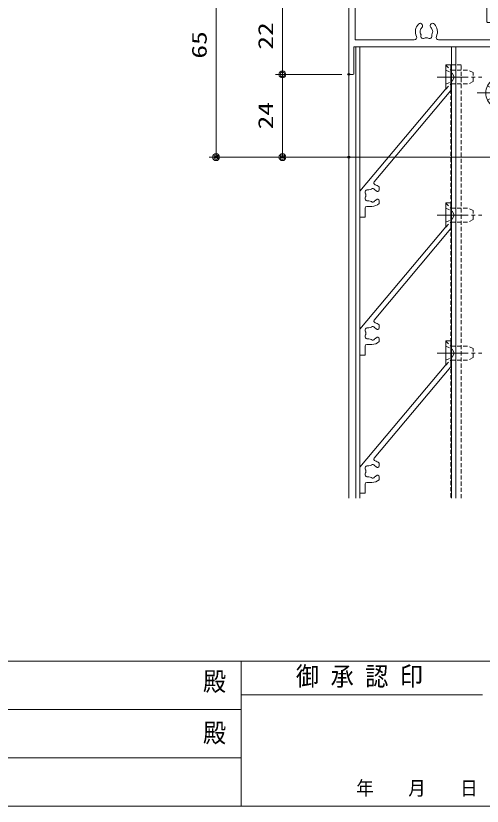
# Model space of a CAD drawing. Units: millimetres on the paper. Extents: x -395 to 395, y -281 to 281.
# Drawn here: x 0 to 135.2, y -281 to -51.9 of the extents above; entities that cross this region are included whole.
import ezdxf
from ezdxf.enums import TextEntityAlignment as Align

# ---------------------------------------------------------------- set-up
doc = ezdxf.new("R2010")
doc.units = ezdxf.units.MM
doc.header["$PDMODE"] = 32
doc.header["$PDSIZE"] = 0.5
doc.linetypes.add('CHAIN2', pattern=[12, 9, -1, 1, -1])
doc.linetypes.add('DASHED1', pattern=[1.8, 1.2, -0.6])
for name, color, linetype, lineweight in [('0-0__0-6_TITLE_WAKU', 7, 'Continuous', 9), ('0-2_USERZ', 3, 'Continuous', 9), ('0-3_F-1', 7, 'Continuous', 9), ('0-4__0-0_', 6, 'Continuous', 9), ('0-5_0', 7, 'Continuous', 9), ('0-7_PARTS3', 134, 'Continuous', 9), ('0-8_KATAZAI', 7, 'Continuous', 9), ('0-B_SUNPOU', 3, 'Continuous', 9)]:
    doc.layers.add(name, color=color, linetype=linetype, lineweight=lineweight)
doc.layers.add('0-6_DEFPOINTS', color=1, linetype='Continuous')
doc.styles.add('ＭＳ ゴシック', font='')
doc.styles.get('ＭＳ ゴシック').set_extended_font_data('MS Gothic')

# ---------------------------------------------------------------- blocks, each defined once
blk = doc.blocks.new('図枠')
at = {"layer": '0-0__0-6_TITLE_WAKU'}
for p, q in [((534.869, 42), (0, 42)), ((460.59, 42), (460.59, 0)), ((530.586, 32.28), (460.59, 32.28)), ((460.59, 28), (191.489, 28)), ((460.59, 14), (191.489, 14))]:
    blk.add_line(p, q, dxfattribs=at)
at = {"layer": '0-3_F-1'}
blk.add_lwpolyline([(790.6, 0), (0, 0), (0, 562), (790.6, 562)], close=True, dxfattribs=at)
at = {"layer": '0-0__0-6_TITLE_WAKU', "style": 'ＭＳ ゴシック', "width": 0.9}
for s, height, p in [('殿', 5.462, (449.573, 31.787)), ('御 承 認 印', 5.462, (476.505, 33.282)), ('殿', 5.462, (449.573, 16.872)), ('年\u3000\u3000月\u3000\u3000日', 4.091, (494.019, 1.939))]:
    blk.add_text(s, height=height, dxfattribs=at).set_placement(p, align=Align.BOTTOM_LEFT)
blk = doc.blocks.new('DOT1')
at = {"layer": '0-5_0'}
blk.add_line((0, 0), (-1, 0), dxfattribs=at)
for radius in [0.5, 0.325]:
    blk.add_circle((0, 0), radius, dxfattribs=at)
blk = doc.blocks.new('WAKU-U')
at = {"layer": '0-4__0-0_', "color": 7}
for points in [[(-18.5, -35.999), (-18, -36.499), (-18.5, -36.999)], [(-30.004, -53.499), (-29.504, -53.999), (-30.004, -54.499)]]:
    blk.add_lwpolyline(points, dxfattribs=at)
at = {"layer": '0-5_0'}
for p, q in [((-29.704, 0), (10.7, 0)), ((-30.004, -9.7), (-30.004, -0.3)), ((-28.204, -2.1), (-28.204, -9.7)), ((-23.3, -1.8), (-27.904, -1.8)), ((-23, -16.417), (-23, -2.1)), ((9.2, -1.8), (-20.7, -1.8)), ((9.5, -8.5), (9.5, -2.1)), ((11, -0.3), (11, -8)), ((14.5, -3.75), (14.5, -3.5)), ((15.069, -3.778), (14.931, -3.922)), ((15.25, -3.7), (16, -3.7)), ((15.5, -2.5), (17.2, -2.5)), ((17.5, -2.8), (17.5, -9.5)), ((11.5, -8.5), (15.5, -8.5)), ((-28.504, -10), (-29.704, -10)), ((17, -10), (11, -10)), ((-27.318, -18.8), (-27.308, -18.8)), ((-27.318, -21.2), (-27.308, -21.2)), ((-30.004, -29.7), (-30.004, -24.798)), ((-29.704, -24.498), (-27.565, -24.498)), ((-16, -24.798), (-16, -48.2)), ((-27.504, -27.298), (-27.504, -29.7)), ((-18.8, -26.998), (-27.204, -26.998)), ((-18.5, -35.999), (-18.5, -27.298)), ((-27.804, -30), (-29.704, -30)), ((-18.5, -45.7), (-18.5, -36.999)), ((-30.004, -53.499), (-30.004, -43.3)), ((-29.704, -43), (-27.804, -43)), ((-27.504, -43.3), (-27.504, -45.7)), ((-27.204, -46), (-18.8, -46)), ((-28.004, -48.8), (-28.004, -59.7)), ((-23.3, -48.5), (-27.704, -48.5)), ((-23, -73.976), (-23, -48.8)), ((-21, -48.8), (-21, -63.5)), ((-16.3, -48.5), (-20.7, -48.5)), ((-30.004, -57.9), (-30.004, -54.499)), ((-43.004, -59.7), (-43.004, -58.5)), ((-42.704, -58.2), (-30.304, -58.2)), ((-27.448, -76.3), (-27.438, -76.3)), ((-25.174, -75.711), (-25.289, -75.658)), ((-27.448, -78.7), (-27.438, -78.7)), ((-13.3, -100), (-34.704, -100)), ((-13, -98.8), (-13, -99.7))]:
    blk.add_line(p, q, dxfattribs=at)
for points in [[(-21, -2.1), (-21, -24.498), (-16.3, -24.498)], [(16, -8), (16, -6.1), (15.4, -5.5), (16, -4.9), (16, -3.7)], [(-25.044, -18.211), (-25.159, -18.158), (-25.553, -18.227)], [(-35.004, -99.7), (-35.004, -60), (-42.704, -60)], [(-28.304, -60), (-33.204, -60), (-33.204, -98.2), (-23, -98.2), (-23, -81.024)], [(-21, -63.5), (-21, -98.5), (-13.3, -98.5)], [(-25.174, -75.711), (-25.289, -75.658), (-25.683, -75.727)]]:
    blk.add_lwpolyline(points, dxfattribs=at)
for centre, radius, start, end in [((-29.704, -0.3), 0.3, 90, 180), ((10.7, -0.3), 0.3, 360, 90), ((-27.904, -2.1), 0.3, 90, 180), ((-23.3, -2.1), 0.3, 0, 90), ((-20.7, -2.1), 0.3, 90, 180), ((9.2, -2.1), 0.3, 0, 90), ((15.5, -3.5), 1, 90, 180), ((14.75, -3.75), 0.25, 180, 316.39718), ((15.25, -3.95), 0.25, 90, 136.39718), ((17.2, -2.8), 0.3, 0, 90), ((11, -8.5), 1.5, 180, 270), ((11.5, -8), 0.5, 180, 270), ((15.5, -8), 0.5, 270, 0), ((-29.704, -9.7), 0.3, 180, 270), ((-28.504, -9.7), 0.3, 270, 0), ((17, -9.5), 0.5, 270, 0), ((-26.968, -18.194), 0.7, 133.7398, 240), ((-25.24, -20), 3.2, 66.74202, 133.7398), ((-25.24, -20), 1.8, 100, 133.7398), ((-25.24, -20), 1.8, 59.14685, 83.7398), ((-23.7, -16.417), 0.7, 246.74202, 0), ((-26.968, -18.194), 0.7, 240, 313.7398), ((-24.011, -19.14), 0.75, 315.95278, 114.04722), ((-24.011, -20.86), 0.75, 245.95278, 44.04722), ((-25.24, -20), 1.8, 349.14685, 10.85315), ((-26.968, -21.806), 0.7, 120, 226.2602), ((-27.565, -23.498), 1, 270, 56.39324), ((-25.24, -20), 3.2, 226.2602, 236.39324), ((-26.968, -21.806), 0.7, 46.2602, 120), ((-25.24, -20), 1.8, 226.2602, 260), ((-25.24, -20), 1.8, 260, 300.85315), ((-29.704, -24.798), 0.3, 90, 180), ((-16.3, -24.798), 0.3, 0, 90), ((-27.204, -27.298), 0.3, 90, 180), ((-18.8, -27.298), 0.3, 0, 90), ((-29.704, -29.7), 0.3, 180, 270), ((-27.804, -29.7), 0.3, 270, 0), ((-29.704, -43.3), 0.3, 90, 180), ((-27.804, -43.3), 0.3, 0, 90), ((-27.204, -45.7), 0.3, 180, 270), ((-18.8, -45.7), 0.3, 270, 0), ((-27.704, -48.8), 0.3, 90, 180), ((-23.3, -48.8), 0.3, 0, 90), ((-20.7, -48.8), 0.3, 90, 180), ((-16.3, -48.2), 0.3, 270, 0), ((-42.704, -58.5), 0.3, 90, 180), ((-30.304, -57.9), 0.3, 270, 0), ((-42.704, -59.7), 0.3, 180, 270), ((-28.304, -59.7), 0.3, 270, 360), ((-27.098, -75.694), 0.7, 133.7398, 240), ((-25.37, -77.5), 3.2, 64.64629, 133.7398), ((-23.7, -73.976), 0.7, 244.64629, 0), ((-27.098, -75.694), 0.7, 240, 313.7398), ((-25.37, -77.5), 1.8, 100, 133.7398), ((-25.37, -77.5), 1.8, 59.14685, 83.7398), ((-24.141, -76.64), 0.75, 315.95278, 114.04722), ((-24.141, -78.36), 0.75, 245.95278, 44.04722), ((-25.37, -77.5), 1.8, 349.14685, 10.85315), ((-27.098, -79.306), 0.7, 120, 226.2602), ((-25.37, -77.5), 3.2, 226.2602, 295.35371), ((-27.098, -79.306), 0.7, 46.2602, 120), ((-25.37, -77.5), 1.8, 226.2602, 260), ((-25.37, -77.5), 1.8, 260, 300.85315), ((-23.7, -81.024), 0.7, 360, 115.35371), ((-34.704, -99.7), 0.3, 180, 270), ((-13.3, -98.8), 0.3, 0, 90), ((-13.3, -99.7), 0.3, 270, 0)]:
    blk.add_arc(centre, radius, start, end, dxfattribs=at)
blk = doc.blocks.new('S-HA1')
at = {"layer": '0-5_0'}
for p, q in [((-8.711, 5.599), (-7.847, 5.599)), ((-7.447, 5.199), (-7.447, 5.06)), ((-5.147, 5.06), (-5.147, 5.199)), ((-4.747, 5.599), (-3.882, 5.599)), ((-3.097, 3.499), (-3.097, 2))]:
    blk.add_line(p, q, dxfattribs=at)
for points in [[(-7.5, 0), (-37.175, 24.9), (-44.132, 24.9), (-44.132, 26.4), (-36.629, 26.4), (-10.159, 4.189)], [(-2.597, 1.5), (0, 1.5), (0, 0), (-7.5, 0)]]:
    blk.add_lwpolyline(points, dxfattribs=at)
for centre, radius, start, end in [((-6.297, 3.499), 3.2, 138.9855, 163.13226), ((-6.297, 3.499), 1.8, 134.79283, 153.7398), ((-7.847, 5.199), 0.4, 360, 90), ((-7.847, 5.06), 0.4, 314.79283, 360), ((-4.747, 5.199), 0.4, 90, 180), ((-4.747, 5.06), 0.4, 180, 225.20717), ((-6.297, 3.499), 1.8, 26.2602, 45.20717), ((-6.297, 3.499), 3.2, 360, 41.0145), ((-9.838, 4.572), 0.5, 230, 343.13226), ((-7.774, 3.759), 0.5, 116.8699, 223.1301), ((-8.285, 3.281), 0.2, 6.2602, 43.1301), ((-6.297, 3.499), 1.8, 186.2602, 208.03074), ((-8.09, 4.384), 0.2, 296.8699, 333.7398), ((-7.157, 2.27), 0.75, 162.29961, 307.70039), ((-8.062, 2.559), 0.2, 342.29961, 28.03074), ((-5.436, 2.27), 0.75, 232.29961, 17.70039), ((-4.531, 2.559), 0.2, 151.96926, 197.70039), ((-6.297, 3.499), 1.8, 331.96926, 353.7398), ((-4.503, 4.384), 0.2, 206.2602, 243.1301), ((-4.82, 3.759), 0.5, 316.8699, 63.1301), ((-4.309, 3.281), 0.2, 136.8699, 173.7398), ((-6.576, 1.518), 0.2, 81.96926, 127.70039), ((-6.297, 3.499), 1.8, 261.96926, 278.03074), ((-6.017, 1.518), 0.2, 52.29961, 98.03074), ((-2.597, 2), 0.5, 180, 270)]:
    blk.add_arc(centre, radius, start, end, dxfattribs=at)
blk = doc.blocks.new('U11')
at = {"layer": '0-7_PARTS3'}
for p, q in [((-0.509, 3.75), (0, 3.75)), ((0, 3.75), (0, -3.75)), ((4, 2), (6.6, 2)), ((4, 1.346), (7.909, 1.346)), ((6.6, 2), (6.6, -2)), ((8, 1.3), (6.6, 2)), ((8, 1.3), (8, -1.3)), ((4, -1.346), (7.909, -1.346)), ((4, -2), (6.6, -2)), ((8, -1.3), (6.6, -2))]:
    blk.add_line(p, q, dxfattribs=at)
at = {"layer": '0-7_PARTS3', "linetype": 'CHAIN2'}
blk.add_line((-5, 0), (10.5, 0), dxfattribs=at)
at = {"layer": '0-7_PARTS3', "linetype": 'DASHED1'}
for p, q in [((0, 2), (4, 2)), ((0, -2), (4, -2))]:
    blk.add_line(p, q, dxfattribs=at)
at = {"layer": '0-7_PARTS3'}
blk.add_lwpolyline([(-0.509, 3.75), (-0.509, -3.75), (0, -3.75)], dxfattribs=at)
at = {"layer": '0-7_PARTS3', "linetype": 'DASHED1'}
for points in [[(-2.009, 2.05), (-0.154, 1.145), (0.455, 0)], [(-2.009, -2.05), (-0.154, -1.145), (0.455, 0)]]:
    blk.add_lwpolyline(points, dxfattribs=at)
at = {"layer": '0-7_PARTS3'}
blk.add_arc((2.027, 0), 4.527, 124.06671, 235.93329, dxfattribs=at)
blk = doc.blocks.new('U60')
at = {"layer": '0-7_PARTS3', "linetype": 'DASHED1'}
for p, q in [((0, 3.5), (1.5, 2)), ((1.5, 2), (6.6, 2)), ((8, 1.3), (6.6, 2)), ((8, 1.3), (8, -1.3)), ((1.5, -2), (6.6, -2)), ((8, -1.3), (6.6, -2))]:
    blk.add_line(p, q, dxfattribs=at)
at = {"layer": '0-7_PARTS3', "linetype": 'CHAIN2'}
blk.add_line((-2.5, 0), (10.5, 0), dxfattribs=at)
at = {"layer": '0-7_PARTS3', "linetype": 'DASHED1'}
for points in [[(0, 3.5), (0, -3.5), (1.5, -2), (1.5, 2)], [(0, 2.05), (1.856, 1.145), (2.464, 0)], [(0, -2.05), (1.856, -1.145), (2.464, 0)]]:
    blk.add_lwpolyline(points, dxfattribs=at)

msp = doc.modelspace()

# ---------------------------------------------------------------- linework, layer by layer
at = {"layer": '0-2_USERZ'}
for p, q in [((77.304, -66.911), (77.304, -48.907)), ((96.543, -68.611), (96.543, -191.744)), ((94.543, -68.911), (75.304, -68.911)), ((94.543, -68.911), (75.304, -68.911)), ((77.304, -70.911), (77.304, -90.911)), ((94.543, -92.911), (75.304, -92.911))]:
    msp.add_line(p, q, dxfattribs=at)
for points in [[(127.543, -191.744), (127.543, -60.911), (98.543, -60.911), (98.543, -191.744)], [(126.343, -191.744), (126.343, -60.911), (99.743, -60.911), (99.743, -191.744)]]:
    msp.add_lwpolyline(points, dxfattribs=at)
at = {"layer": '0-2_USERZ', "color": 4, "linetype": 'DASHED1'}
msp.add_lwpolyline([(129.143, -191.744), (129.143, -66.126), (126.143, -66.126), (126.143, -191.744)], dxfattribs=at)
at = {"layer": '0-6_DEFPOINTS'}
for p in [(96.543, -68.911), (58.063, -92.911), (77.304, -92.911), (96.543, -92.911)]:
    msp.add_point(p, dxfattribs=at)
at = {"layer": '0-B_SUNPOU'}
for p, q in [((58.063, -29.907), (58.063, -90.911)), ((186.543, -92.911), (56.063, -92.911))]:
    msp.add_line(p, q, dxfattribs=at)

# ---------------------------------------------------------------- block references
at = {"layer": '0-2_USERZ'}
msp.add_blockref('図枠', (-395.3, -281), dxfattribs=at)
at = {"layer": '0-2_USERZ', "rotation": 270}
for p in [(99.743, -110.258), (99.743, -150.258), (99.743, -190.258)]:
    msp.add_blockref('S-HA1', p, dxfattribs=at)
at = {"layer": '0-2_USERZ', "xscale": 2, "yscale": 2}
for p, rotation in [((77.304, -68.911), 270), ((77.304, -68.911), 90), ((77.304, -92.911), 270)]:
    msp.add_blockref('DOT1', p, dxfattribs=dict(at, rotation=rotation))
at = {"layer": '0-7_PARTS3', "xscale": -1, "rotation": 180}
for p in [(124.643, -69.7), (124.643, -109.7), (124.643, -149.7)]:
    msp.add_blockref('U60', p, dxfattribs=at)
at = {"layer": '0-7_PARTS3'}
msp.add_blockref('U11', (138.743, -74.311), dxfattribs=at)
at = {"layer": '0-8_KATAZAI', "rotation": 270}
msp.add_blockref('WAKU-U', (196.543, -81.911), dxfattribs=at)
at = {"layer": '0-B_SUNPOU', "xscale": 2, "yscale": 2, "rotation": 270}
msp.add_blockref('DOT1', (58.063, -92.911), dxfattribs=at)

# ---------------------------------------------------------------- texts
at = {"layer": '0-2_USERZ', "style": 'ＭＳ ゴシック', "width": 1.35}
for s, p in [('22', (75.887, -61.766)), ('24', (75.887, -84.864))]:
    msp.add_text(s, height=4.333, rotation=90, dxfattribs=at).set_placement(p, align=Align.BOTTOM_LEFT)
at = {"layer": '0-B_SUNPOU', "style": 'ＭＳ ゴシック', "width": 1.35}
msp.add_text('65', height=4.333, rotation=90, dxfattribs=at).set_placement((56.646, -64.362), align=Align.BOTTOM_LEFT)

doc.saveas('drawing.dxf')
